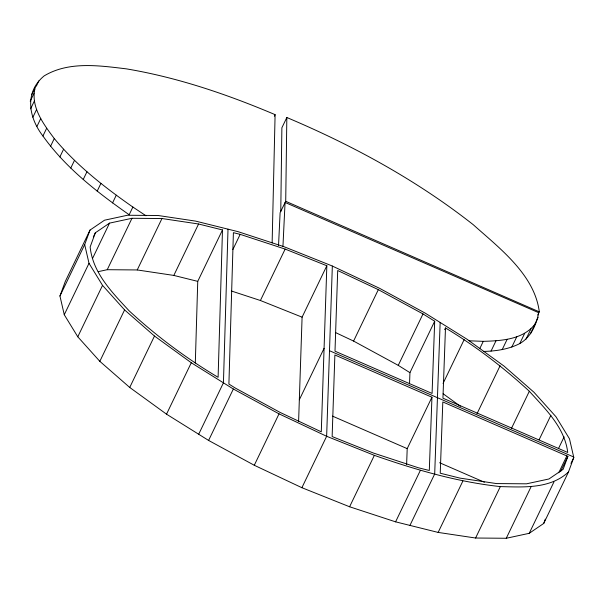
<?xml version="1.0" encoding="UTF-8"?>
<svg xmlns="http://www.w3.org/2000/svg" width="604" height="604" viewBox="0 0 604 604"><rect width="100%" height="100%" fill="white"/><g stroke="black" fill="none" stroke-linecap="round" stroke-linejoin="round"><path stroke-width="0.91" d="M280.762 211.581L281.879 127.791L286.832 117.508C352.985 145.458 416.737 180.219 473.272 224.718C499.372 248.101 534.615 274.624 539.304 311.845L537.779 315.009M278.535 245.556L280.113 212.721L285.715 201.298L286.832 117.508M272.132 242.944L275.099 114.647C227.263 94.375 177.636 77.433 126.281 68.848C99.222 65.602 68.66 61.087 44.107 75.93C24.258 92.276 28.584 117.44 42.929 136.006C65.738 167.995 97.327 192.344 129.165 214.76L132.872 207.051C104.349 187.134 76.58 165.443 54.277 138.535C43.397 124.016 29.724 105.964 35.447 86.75M195.311 363.027L197.742 281.366L222.483 229.95L198.565 224.001L161.978 218.527L131.982 218.286L109.535 223.125L95.356 232.782L93.333 236.994M222.483 229.95L218.104 377.311C186.243 358.308 156.361 336.073 129.158 310.841C112.231 292.51 92.82 273.084 90.147 246.961L95.356 232.782M228.01 229.165L223.435 382.83L198.693 434.246M298.61 421.343L302.091 317.168L326.839 265.745L285.148 249.09L240.181 234.352L233.401 232.668L228.901 384.053L235.492 388.168L280.165 412.456L321.283 431.83L326.839 265.745M332.336 266.054L326.643 436.284L301.894 487.7L254.284 465.269L208.599 440.437L166.523 414.17L129.732 387.458L99.834 361.335L77.788 336.79L64.266 314.722L59.947 296.005L65.277 281.494L90.019 230.079L104.522 220.203L127.474 215.251L158.157 215.507L195.598 221.109L238.15 231.687L284.129 246.757L331.845 265.82L379.455 288.251L425.141 313.091L467.217 339.357L504.008 366.069L533.906 392.192L555.959 416.73L569.481 438.806L573.8 457.515L568.47 472.026L543.721 523.449L529.225 533.317L506.273 538.27L475.59 538.021L438.149 532.418L395.59 521.841L349.61 506.771L301.894 487.7M406.62 464.604L407.202 448.636L431.943 397.221L334.873 354.971L332.14 436.556L373.34 453.015L418.308 467.753L429.301 470.486L431.943 397.221M409.535 383.91L409.942 372.653L434.691 321.237L423.004 313.937L378.323 289.648L337.696 270.509L335.001 351.188L432.079 393.446L434.691 321.237M440.157 322.468L434.691 473.989L409.942 525.404M445.48 327.964L442.943 398.172L567.73 452.479C564.74 427.421 545.374 409.074 529.331 391.264C503.547 367.474 475.552 346.069 445.48 327.964L444.665 329.656M282.944 246.53L285.065 202.438L538.662 312.683C536.556 324.59 530.712 337.349 519.765 343.585C508.674 349.255 496.103 351.158 483.766 351.415M59.947 296.005L84.688 244.59L90.019 230.079M567.888 456.382L563.132 469.323L548.953 478.98L526.507 483.819L496.511 483.577L459.923 478.104L440.233 473.204L442.808 401.947L567.888 456.382L560.587 471.558M543.721 523.449L545.291 519.176M530.516 333.778L538.149 317.236M36.27 86.281L38.867 80.883M30.2 101.215L33.915 93.507M30.6 108.833L34.307 101.117M32.888 117.214L36.602 109.505M37.018 126.296L40.732 118.588M42.929 136.006L46.644 128.29M50.562 146.251L54.277 138.535M59.864 156.965L63.579 149.248M70.774 168.063L74.488 160.354M83.239 179.479L86.953 171.77M97.191 191.136L100.906 183.42M112.555 202.929L116.262 195.213M64.266 314.722L89.007 263.299L84.688 244.59M92.503 258.527L109.535 223.125M98.256 271.641L107.24 269.701L131.982 218.286M77.788 336.79L102.529 285.375L89.007 263.299M107.24 269.701L137.229 269.95L161.978 218.527M99.834 361.335L124.583 309.912L102.529 285.375M137.229 269.95L173.824 275.424L198.565 224.001M129.732 387.458L154.481 336.035L124.583 309.912M274.352 116.195L275.099 114.647M232.88 249.52L240.181 234.352M166.523 414.17L191.272 362.755L154.481 336.035M231.309 290.969L260.407 300.505L285.148 249.09M208.599 440.437L233.348 389.014L191.272 362.755M254.284 465.269L279.033 413.853L233.348 389.014M299.327 399.772L324.076 348.349M409.942 372.653L398.255 365.36L353.582 341.071L378.323 289.648M398.255 365.36L423.004 313.937M349.61 506.771L374.359 455.348C415.265 469.67 457.115 481.916 500.331 486.598C523.63 487.141 550.018 489.059 568.47 472.026M443.057 383.457L464.151 339.622M395.59 521.841L420.339 470.418M479.848 348.463L483.276 341.343C501.509 340.807 523.721 339.607 535.469 323.495M491.029 351.128L495.975 340.845M502.203 349.603L507.156 339.32M476.986 413.778L500.112 365.737M511.807 347.081L516.752 336.798M519.765 343.585L524.71 333.302M526.024 339.146L530.969 328.863M438.149 532.418L462.891 481.003M511.482 428.357L529.331 391.264M475.59 538.021L500.331 486.598M539.13 439.712L550.893 415.265M506.273 538.27L531.014 486.854M558.443 448.651L564.121 436.851M529.225 533.317L553.966 481.901M558.723 472.781L566.839 455.922M570.961 463.419L573.8 457.515M31.733 94.458L34.73 89.324M469.112 340.792L483.276 341.343M173.824 275.424L197.742 281.366M260.407 300.505L302.091 317.168M374.359 455.348L326.643 436.284L279.033 413.853M329.505 350.72L573.679 456.986M332.464 416.111L407.202 448.636M439.591 462.732L484.378 482.226M285.715 201.298L539.304 311.845M335.801 332.691L353.582 341.071M132.872 207.051L145.972 215.764M443.147 393.763L460.384 406.273"/></g></svg>
